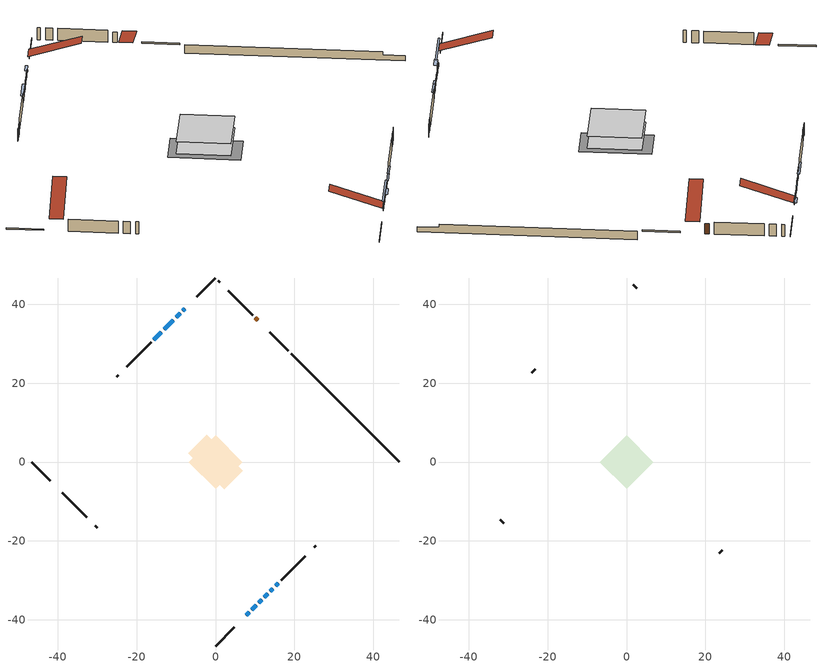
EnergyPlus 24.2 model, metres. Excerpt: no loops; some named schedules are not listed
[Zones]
conditioned space
 floor outside (Floor1 construction): -1.45,0 0,1.45 1.45,0 0,-1.45 z0.49
 floor adiabatic (AdiabaticFloorConstruction): -6.84,0 0,6.84 6.84,0 0,-6.84 z0.49
 floor foundation (Slab1 construction): -6.88,2.21 -2.21,6.88 6.88,-2.21 2.21,-6.88 z-1.23
 wall outside (RimJoist1 construction): 0,-46.68 4.75,-41.93 / -46.68,0 -41.93,-4.75 / 0,46.68 -4.75,41.93 / 18.5,28.18 13.75,32.93 z0.49:0.79
 wall outside (AdiabaticWallConstruction 1): 10.68,36 10.13,36.55 z0.49:2.52
 wall outside (AdiabaticWallConstruction): -7.81,38.86 -8.25,38.43 z0.49:0.75; -8.9,37.77 -10.01,36.66 / -10.67,36.01 -13.05,33.62 / 10.98,-35.7 11.71,-34.96 / 12.37,-34.31 13.28,-33.39 z0.49:1.71; 7.81,-38.86 8.59,-38.09 z0.49:1.08; -13.71,32.97 -15.62,31.06 z0.49:1.66; 9.24,-37.43 10.32,-36.35 z0.49:2.52; 13.94,-32.74 14.59,-32.09 z0.49:1.15; 15.24,-31.44 15.96,-30.72 z0.49:1.48
 wall outside (Wall1 construction): 16.62,-30.06 22.82,-23.85 / -38.86,-7.82 -32.65,-14.02 / -16.27,30.4 -22.48,24.2 / 9.47,37.21 3.26,43.41 z0.49:2.93
 wall outside (Wall3 construction): 25.01,-21.67 25.43,-21.25 / -30.47,-16.21 -30.05,-16.63 / -24.66,22.01 -25.09,21.59 / 1.08,45.6 0.66,46.02 z0.49:2.93
 wall foundation (FoundationWall1 construction): 19.15,27.52,-1.23 19.15,27.52,0.49 43.92,2.75,0.49 43.92,2.75,-0.17 46.68,0,-0.17 46.68,0,-1.23
 window (WindowConstruction 7): -7.82,38.86 -8.25,38.43 z0.49:0.74
 window (WindowConstruction 8): -8.9,37.77 -10.01,36.66 z0.49:1.71
 window (WindowConstruction 9): 7.82,-38.86 8.59,-38.09 z0.49:1.08
 window (WindowConstruction): -10.67,36.01 -13.05,33.62 z0.49:1.71
 window (WindowConstruction 1): -13.71,32.97 -15.62,31.06 z0.49:1.66
 window (WindowConstruction 2): 9.24,-37.43 10.32,-36.36 z0.49:2.52
 window (WindowConstruction 3): 10.98,-35.7 11.71,-34.96 z0.49:1.71
 window (WindowConstruction 4): 12.37,-34.31 13.28,-33.4 z0.49:1.71
 window (WindowConstruction 5): 13.94,-32.74 14.58,-32.09 z0.49:1.15
 window (WindowConstruction 6): 15.24,-31.44 15.96,-30.72 z0.49:1.48
 door (Door): 10.68,36 10.13,36.55 z0.49:2.52
 ceiling adiabatic (AdiabaticFloorConstruction): 0,-6.84 6.84,0 0,6.84 -6.84,0 z0.49
attic - vented
 floor to conditioned space (Floor2 construction Reversed): -6.84,0 0,6.84 6.84,0 0,-6.84 z2.93
 wall outside (Wall2 construction): 23.48,-23.2 24.35,-22.33 / -32,-14.68 -31.13,-15.55 / -23.14,23.54 -24.01,22.67 / 2.61,44.07 1.74,44.94 z0.49:2.93
 roof outside (Roof1 construction): 7.16,-39.52,2.93 0.5,-32.86,6.07 -1.25,-34.61,6.07 5.4,-41.27,2.93; -39.52,-7.16,2.93 -32.86,-0.5,6.07 -34.61,1.25,6.07 -41.27,-5.4,2.93; -7.16,39.52,2.93 -0.5,32.86,6.07 1.25,34.61,6.07 -5.4,41.27,2.93; 11.34,35.34,2.93 4.68,28.68,6.07 6.43,26.93,6.07 13.09,33.58,2.93
shading: -8.63,38.04 -7.43,39.25 -7.73,39.55 -8.94,38.35 z1.29; 10.79,-35.88 5.61,-41.07 5.82,-41.28 11.01,-36.09 z4.2; -16.1,30.57 -13.22,33.45 -13.52,33.74 -16.39,30.86 z2.35; 10.48,-36.19 9.08,-37.59 9.51,-38.03 10.91,-36.62 z2.75; 15.18,-31.5 13.34,-33.33 13.55,-33.54 15.39,-31.71 z1.99; 16.55,-30.12 14.65,-32.03 14.86,-32.24 16.77,-30.33 z2.32
[Building]
Building 1: Terrain=Suburbs
[Site:Location]
Trenton AP_ON: Latitude {deg}=44.12; Longitude {deg}=-77.53; Time Zone {hr}=-5; Elevation {m}=86; Keep Site Location Information=Yes
[Site:GroundTemperature:Shallow]
3.8015, 1.8568, 1.70106, 2.62392, 6.3287, 10.0162, 13.2131, 15.2382, 15.4103, 13.7632, 10.6478, 7.07342
[Site:WaterMainsTemperature]
Calculation Method=Schedule; Temperature Schedule=mains temperature schedule
[Material] Roughness=Rough; Thermal Absorptance=0.9
Name | Thickness {m} | Conductivity {W/m-K} | Density {kg/m3} | Specific Heat {J/kg-K} | Solar Absorptance | Visible Absorptance
asphalt or fiberglass shingles | 0.00635 | 0.162714 | 1121.4 | 1465.45 | 0.4 | 0.4
ceiling loosefill ins | 0.0846667 | 0.0480833 | 16.02 | 1046.75 | 0.7 | 0.7
ceiling stud and cavity | 0.1397 | 0.093558 | 65.682 | 1177.47 | 0.7 | 0.7
concrete 4.0 in. | 0.1016 | 1.803125 | 2242.8 | 837.4 | 0.7 | 0.7
concrete 8.0 in. | 0.2032 | 1.803125 | 2242.8 | 837.4 | 0.7 | 0.7
door material | 0.04445 | 0.188738 | 512.64 | 1214.23 | 0.7 | 0.7
exterior vertical ins | 0.00147771 | 0.029427 | 32.04 | 1214.23 | 0.7 | 0.7
floor covering | 0.0127 | 0.0433444 | 54.468 | 1339.84 | 0.6 | 0.6
floor rigid ins | 0.051816 | 0.029427 | 32.04 | 1214.23 | 0.7 | 0.7
floor rigid ins 1; wall rigid ins | 0.512978 | 0.029427 | 32.04 | 1214.23 | 0.7 | 0.7
floor stud and cavity | 0.1397 | 0.0894249 | 92.3553 | 1139.71 | 0.7 | 0.7
floor stud and cavity 1 | 0.1397 | 1.75129 | 37.0049 | 1207.88 | 0.7 | 0.7
furniture material conditioned space 1 | 0.1524 | 0.115458 | 640.8 | 1214.23 | 0.6 | 0.6
gypsum board | 0.0127 | 0.160291 | 801 | 837.4 | 0.6 | 0.6
gypsum board 1 | 0.0127 | 0.160291 | 801 | 837.4 | 0.7 | 0.7
osb sheathing 0.5 in. | 0.0127 | 0.115458 | 512.64 | 1214.23 | 0.7 | 0.7
osb sheathing 0.75 in. | 0.01905 | 0.115458 | 512.64 | 1214.23 | 0.7 | 0.7
osb sheathing 2.0 in. | 0.0508 | 0.115458 | 512.64 | 1214.23 | 0.7 | 0.7
rim joist stud and cavity | 0.0508 | 0.029095 | 125.044 | 1163.47 | 0.6 | 0.6
wall stud and cavity | 0.1397 | 0.0933394 | 139.0536 | 1170.24 | 0.7 | 0.7
wall stud and cavity 1 | 0.0889 | 6.1454 | 50.32683 | 1063.81 | 0.6 | 0.6
wall stud and cavity 2 | 0.1397 | 0.112846 | 139.0536 | 1170.24 | 0.7 | 0.7
wall stud and cavity 3 | 0.0889 | 0.380278 | 52.3479 | 1209.89 | 0.7 | 0.7
wall stud and cavity 4 | 0.0889 | 0.391764 | 83.0341 | 1211.67 | 0.7 | 0.7
wood siding | 0.0254 | 0.102417 | 544.68 | 1172.36 | 0.4 | 0.4
wood siding 1 | 0.00254 | 0.102417 | 544.68 | 1172.36 | 0.4 | 0.4
wood siding 2; wood siding 3; wood siding 4 | 0.0254 | 0.102417 | 544.68 | 1172.36 | 0.7 | 0.7
[WindowMaterial:SimpleGlazingSystem]
Name | U-Factor {W/m2-K} | Solar Heat Gain Coefficient
WindowMaterial | 3.29438 | 0.7
WindowMaterial 1 | 2.85206 | 0.66
WindowMaterial 2 | 3.10416 | 0.58
WindowMaterial 3 | 2.850356 | 0.65
WindowMaterial 4 | 2.85206 | 0.6
WindowMaterial 5 | 2.85831 | 0.63
WindowMaterial 6 | 3.16662 | 0.46
WindowMaterial 7 | 2.84808 | 0.63
WindowMaterial 8 | 2.847517 | 0.6
[Construction]
AdiabaticFloorConstruction: floor stud and cavity 1, floor rigid ins 1, osb sheathing 0.75 in., floor covering
AdiabaticWallConstruction: wood siding 3, wall rigid ins, wall stud and cavity 3, gypsum board
AdiabaticWallConstruction 1: wood siding 4, wall rigid ins, wall stud and cavity 3, gypsum board
Door: door material
Floor1 construction: floor stud and cavity, floor rigid ins, osb sheathing 0.75 in., floor covering
Floor2 construction Reversed: gypsum board, ceiling stud and cavity, ceiling loosefill ins
FoundationWall1 construction: concrete 8.0 in., gypsum board 1
furniture construction conditioned space 1: furniture material conditioned space 1
PartitionWallConstruction: gypsum board, wall stud and cavity 4, gypsum board
RimJoist1 construction: wood siding 2, osb sheathing 2.0 in., rim joist stud and cavity
Roof1 construction: asphalt or fiberglass shingles
Slab1 construction: concrete 4.0 in.
Wall1 construction: wood siding, osb sheathing 0.5 in., wall stud and cavity, gypsum board
Wall2 construction: wood siding 1, wall stud and cavity 1
Wall3 construction: wood siding, osb sheathing 0.5 in., wall stud and cavity 2, gypsum board
WindowConstruction: WindowMaterial
WindowConstruction 1; WindowConstruction 4: WindowMaterial 1
WindowConstruction 2: WindowMaterial 2
WindowConstruction 3: WindowMaterial 3
WindowConstruction 5: WindowMaterial 4
WindowConstruction 6: WindowMaterial 5
WindowConstruction 7: WindowMaterial 6
WindowConstruction 8: WindowMaterial 7
WindowConstruction 9: WindowMaterial 8
[Zone] Multiplier=1; Part of Total Floor Area=Yes
Name | Volume {m3}
attic - vented | 47.6198
conditioned space | 377.6
[Space]
Name | Zone | Volume {m3}
attic - vented 1 | attic - vented | 47.6198
conditioned space 1 | conditioned space | 377.6
[ZoneInfiltration:EffectiveLeakageArea]
infil attic - vented 1: Zone or Space=attic - vented 1; Schedule=Always On Discrete; Effective Air Leakage Area {cm2}=4078.25; Stack Coefficient=0.000387823; Wind Coefficient=1.33057e-05
[ZoneMixing]
whole house fan mix: Zone or Space=attic - vented; Schedule=Always On Continuous; Design Flow Rate Calculation Method=Flow/Zone; Design Flow Rate {m3/s}=0; Source Zone or Space=conditioned space
[SurfaceProperty:ExposedFoundationPerimeter]
Slab1: Exposed Perimeter Calculation Method=TotalExposedPerimeter; Total Exposed Perimeter {m}=38.924
[InternalMass] Zone or ZoneList=conditioned space; Space or SpaceList=conditioned space 1
Name | Construction | Surface Area {m2}
furniture mass conditioned space 1 | furniture construction conditioned space 1 | 73.052
partition wall mass | PartitionWallConstruction | 182.63
[Lights]
interior lighting: Zone or ZoneList or Space or SpaceList=conditioned space 1; Schedule=interior lighting schedule; Design Level Calculation Method=LightingLevel; Lighting Level {W}=343.2; Return Air Fraction=0; Fraction Radiant=0.6; Fraction Visible=0.2; Fraction Replaceable=1
[People]
occupants: Zone or ZoneList or Space or SpaceList=conditioned space 1; Number of People Schedule=occupants schedule; Number of People Calculation Method=People; Number of People=3; Fraction Radiant=0.314171; Sensible Heat Fraction=0.56303; Activity Level Schedule=occupants activity schedule; Carbon Dioxide Generation Rate {m3/s-W}=0; Enable ASHRAE 55 Comfort Warnings=No; Mean Radiant Temperature Calculation Type=EnclosureAveraged
[ElectricEquipment] Zone or ZoneList or Space or SpaceList=conditioned space 1; Design Level Calculation Method=EquipmentLevel
Name | Schedule | Design Level {W} | Fraction Latent | Fraction Radiant | Fraction Lost
clothes dryer | clothes dryer schedule | 140.772 | 0.015 | 0.081 | 0.85
clothes washer | clothes washer schedule | 32.1985 | 0.03 | 0.162 | 0.7
cooking range | cooking range schedule | 215.147 | 0.08 | 0.432 | 0.2
dishwasher | dishwasher schedule | 66.8632 | 0.3 | 0.18 | 0.4
fridge | fridge schedule | 72.9452 | 0 | 0.6 | 0
mech vent house fan | mech vent house fan schedule | 0.95 | 0 | 0 | 1
mech vent house fan cfis | mech vent house fan cfis schedule | 0 | 0 | 0 | 0
misc plug loads | misc plug loads schedule | 494.7 | 0.045 | 0.513 | 0.1
whole house fan | Always On Discrete | 0 | 0 | 0 | 1
[OtherEquipment] Zone or ZoneList or Space or SpaceList=conditioned space 1; Design Level Calculation Method=EquipmentLevel
Name | Fuel Type | Schedule | Design Level {W} | Fraction Latent | Fraction Radiant | Fraction Lost
clothes dryer 1 | Electricity | clothes dryer schedule | 0 | 0.015 | 0.081 | 0.85
cooking range 1 | Electricity | cooking range schedule | 0 | 0.08 | 0.432 | 0.2
general water use latent | None | general water use schedule | 62.594 | 1 | 0 | 0
general water use sensible | None | general water use schedule | -61.6891 | 0 | 0.6 | 0
mech vent house fan latent load | None | Always On Discrete | 0 | 1 | 0 | 0
mech vent house fan sensible load | None | Always On Discrete | 0 | 0 | 0 | 0
water heater energy adjustment1 | NaturalGas | Always On Discrete | 0.01 | 0 | 0 | 1
[ZoneInfiltration:DesignFlowRate] Zone or ZoneList or Space or SpaceList=conditioned space 1; Schedule=Always On Discrete; Design Flow Rate Calculation Method=Flow/Zone; Design Flow Rate {m3/s}=0
infil flow; natural vent flow; whole house fan flow
[Foundation:Kiva]
Foundation Kiva 1: Initial Indoor Air Temperature {C}=18; Wall Height Above Grade {m}=0.489996; Wall Depth Below Slab {m}=0.2032; Custom Block Material Name 1=exterior vertical ins; Custom Block Depth 1 {m}=1.71999; Custom Block X Position 1 {m}=0.2159; Custom Block Z Position 1 {m}=0
[Foundation:Kiva:Settings]
Soil Conductivity {W/m-K}=0.849921; Soil Density {kg/m3}=1842.3; Soil Specific Heat {J/kg-K}=418.7; Ground Solar Absorptivity=0.9; Ground Thermal Absorptivity=0.9; Ground Surface Roughness {m}=0.03; Far-Field Width {m}=40; Deep-Ground Boundary Condition=ZeroFlux; Deep-Ground Depth {m}=40; Minimum Cell Dimension {m}=0.2; Maximum Cell Growth Coefficient=3; Simulation Timestep=Timestep
[Exterior:Lights]
exterior lighting: Schedule=exterior lighting schedule; Design Level {W}=75.6
[Schedule:Constant]
Name | Hourly Value
Always On Continuous; mech vent house fan schedule; mech vent house fan cfis schedule; Always On Discrete | 1
occupants activity schedule | 117.228
fridge schedule | 0
[Schedule:Day:Interval]
interior lighting schedule day: No, 01:00, 0.108182, 04:00, 0.0901515, 05:00, 0.0991667, 06:00, 0.162273, 07:00, 0.270455, 08:00, 0.342576, 10:00, 0.369621, 11:00, 0.351591, 12:00, 0.333561, 13:00, 0.324545, 14:00, 0.31553, 15:00, 0.333561, 16:00, 0.369621, 17:00, 0.450758, 18:00, 0.585985, 19:00, 0.775303, 20:00, 0.955606, 21:00, 0.991667, 22:00, 0.712197, 23:00, 0.360606, 24:00, 0.162273
interior lighting schedule default day: No, 24:00, 0
[Schedule:Week:Daily]
interior lighting schedule Week Rule - Jan1-Jan27: interior lighting schedule day, interior lighting schedule day, interior lighting schedule day, interior lighting schedule day, interior lighting schedule day, interior lighting schedule day, interior lighting schedule day, interior lighting schedule default day, interior lighting schedule default day, interior lighting schedule default day, interior lighting schedule default day, interior lighting schedule default day
interior lighting schedule Week Rule - Jan28-Feb3: interior lighting schedule day, interior lighting schedule day, interior lighting schedule day, interior lighting schedule day, interior lighting schedule day 1, interior lighting schedule day 1, interior lighting schedule day 1, interior lighting schedule default day, interior lighting schedule default day, interior lighting schedule default day, interior lighting schedule default day, interior lighting schedule default day
interior lighting schedule Week Rule - Feb4-Feb24: interior lighting schedule day 1, interior lighting schedule day 1, interior lighting schedule day 1, interior lighting schedule day 1, interior lighting schedule day 1, interior lighting schedule day 1, interior lighting schedule day 1, interior lighting schedule default day, interior lighting schedule default day, interior lighting schedule default day, interior lighting schedule default day, interior lighting schedule default day
interior lighting schedule Week Rule - Feb25-Mar3: interior lighting schedule day 1, interior lighting schedule day 1, interior lighting schedule day 1, interior lighting schedule day 1, interior lighting schedule day 2, interior lighting schedule day 2, interior lighting schedule day 2, interior lighting schedule default day, interior lighting schedule default day, interior lighting schedule default day, interior lighting schedule default day, interior lighting schedule default day
interior lighting schedule Week Rule - Mar4-Mar31: interior lighting schedule day 2, interior lighting schedule day 2, interior lighting schedule day 2, interior lighting schedule day 2, interior lighting schedule day 2, interior lighting schedule day 2, interior lighting schedule day 2, interior lighting schedule default day, interior lighting schedule default day, interior lighting schedule default day, interior lighting schedule default day, interior lighting schedule default day
interior lighting schedule Week Rule - Apr1-Apr28: interior lighting schedule day 3, interior lighting schedule day 3, interior lighting schedule day 3, interior lighting schedule day 3, interior lighting schedule day 3, interior lighting schedule day 3, interior lighting schedule day 3, interior lighting schedule default day, interior lighting schedule default day, interior lighting schedule default day, interior lighting schedule default day, interior lighting schedule default day
interior lighting schedule Week Rule - Apr29-May5: interior lighting schedule day 3, interior lighting schedule day 3, interior lighting schedule day 4, interior lighting schedule day 4, interior lighting schedule day 4, interior lighting schedule day 4, interior lighting schedule day 4, interior lighting schedule default day, interior lighting schedule default day, interior lighting schedule default day, interior lighting schedule default day, interior lighting schedule default day
interior lighting schedule Week Rule - May6-May26: interior lighting schedule day 4, interior lighting schedule day 4, interior lighting schedule day 4, interior lighting schedule day 4, interior lighting schedule day 4, interior lighting schedule day 4, interior lighting schedule day 4, interior lighting schedule default day, interior lighting schedule default day, interior lighting schedule default day, interior lighting schedule default day, interior lighting schedule default day
interior lighting schedule Week Rule - May27-Jun2: interior lighting schedule day 4, interior lighting schedule day 4, interior lighting schedule day 4, interior lighting schedule day 4, interior lighting schedule day 4, interior lighting schedule day 5, interior lighting schedule day 5, interior lighting schedule default day, interior lighting schedule default day, interior lighting schedule default day, interior lighting schedule default day, interior lighting schedule default day
interior lighting schedule Week Rule - Jun3-Jun30: interior lighting schedule day 5, interior lighting schedule day 5, interior lighting schedule day 5, interior lighting schedule day 5, interior lighting schedule day 5, interior lighting schedule day 5, interior lighting schedule day 5, interior lighting schedule default day, interior lighting schedule default day, interior lighting schedule default day, interior lighting schedule default day, interior lighting schedule default day
interior lighting schedule Week Rule - Jul1-Jul28: interior lighting schedule day 6, interior lighting schedule day 6, interior lighting schedule day 6, interior lighting schedule day 6, interior lighting schedule day 6, interior lighting schedule day 6, interior lighting schedule day 6, interior lighting schedule default day, interior lighting schedule default day, interior lighting schedule default day, interior lighting schedule default day, interior lighting schedule default day
interior lighting schedule Week Rule - Jul29-Aug4: interior lighting schedule day 6, interior lighting schedule day 6, interior lighting schedule day 6, interior lighting schedule day 7, interior lighting schedule day 7, interior lighting schedule day 7, interior lighting schedule day 7, interior lighting schedule default day, interior lighting schedule default day, interior lighting schedule default day, interior lighting schedule default day, interior lighting schedule default day
interior lighting schedule Week Rule - Aug5-Aug25: interior lighting schedule day 7, interior lighting schedule day 7, interior lighting schedule day 7, interior lighting schedule day 7, interior lighting schedule day 7, interior lighting schedule day 7, interior lighting schedule day 7, interior lighting schedule default day, interior lighting schedule default day, interior lighting schedule default day, interior lighting schedule default day, interior lighting schedule default day
interior lighting schedule Week Rule - Aug26-Sep1: interior lighting schedule day 7, interior lighting schedule day 7, interior lighting schedule day 7, interior lighting schedule day 7, interior lighting schedule day 7, interior lighting schedule day 7, interior lighting schedule day 8, interior lighting schedule default day, interior lighting schedule default day, interior lighting schedule default day, interior lighting schedule default day, interior lighting schedule default day
interior lighting schedule Week Rule - Sep2-Sep29: interior lighting schedule day 8, interior lighting schedule day 8, interior lighting schedule day 8, interior lighting schedule day 8, interior lighting schedule day 8, interior lighting schedule day 8, interior lighting schedule day 8, interior lighting schedule default day, interior lighting schedule default day, interior lighting schedule default day, interior lighting schedule default day, interior lighting schedule default day
interior lighting schedule Week Rule - Sep30-Oct6: interior lighting schedule day 8, interior lighting schedule day 9, interior lighting schedule day 9, interior lighting schedule day 9, interior lighting schedule day 9, interior lighting schedule day 9, interior lighting schedule day 9, interior lighting schedule default day, interior lighting schedule default day, interior lighting schedule default day, interior lighting schedule default day, interior lighting schedule default day
interior lighting schedule Week Rule - Oct7-Oct27: interior lighting schedule day 9, interior lighting schedule day 9, interior lighting schedule day 9, interior lighting schedule day 9, interior lighting schedule day 9, interior lighting schedule day 9, interior lighting schedule day 9, interior lighting schedule default day, interior lighting schedule default day, interior lighting schedule default day, interior lighting schedule default day, interior lighting schedule default day
interior lighting schedule Week Rule - Oct28-Nov3: interior lighting schedule day 9, interior lighting schedule day 9, interior lighting schedule day 9, interior lighting schedule day 9, interior lighting schedule day 10, interior lighting schedule day 10, interior lighting schedule day 10, interior lighting schedule default day, interior lighting schedule default day, interior lighting schedule default day, interior lighting schedule default day, interior lighting schedule default day
interior lighting schedule Week Rule - Nov4-Nov24: interior lighting schedule day 10, interior lighting schedule day 10, interior lighting schedule day 10, interior lighting schedule day 10, interior lighting schedule day 10, interior lighting schedule day 10, interior lighting schedule day 10, interior lighting schedule default day, interior lighting schedule default day, interior lighting schedule default day, interior lighting schedule default day, interior lighting schedule default day
interior lighting schedule Week Rule - Nov25-Dec1: interior lighting schedule day 10, interior lighting schedule day 10, interior lighting schedule day 10, interior lighting schedule day 10, interior lighting schedule day 10, interior lighting schedule day 10, interior lighting schedule day 11, interior lighting schedule default day, interior lighting schedule default day, interior lighting schedule default day, interior lighting schedule default day, interior lighting schedule default day
interior lighting schedule Week Rule - Dec2-Dec31: interior lighting schedule day 11, interior lighting schedule day 11, interior lighting schedule day 11, interior lighting schedule day 11, interior lighting schedule day 11, interior lighting schedule day 11, interior lighting schedule day 11, interior lighting schedule default day, interior lighting schedule default day, interior lighting schedule default day, interior lighting schedule default day, interior lighting schedule default day
occupants schedule Week Rule - Jan1-Dec31: occupants schedule day, occupants schedule day, occupants schedule day, occupants schedule day, occupants schedule day, occupants schedule day, occupants schedule day, occupants schedule default day, occupants schedule default day, occupants schedule default day, occupants schedule default day, occupants schedule default day
clothes dryer schedule Week Rule - Jan1-Dec31: clothes dryer schedule day, clothes dryer schedule day, clothes dryer schedule day, clothes dryer schedule day, clothes dryer schedule day, clothes dryer schedule day, clothes dryer schedule day, clothes dryer schedule default day, clothes dryer schedule default day, clothes dryer schedule default day, clothes dryer schedule default day, clothes dryer schedule default day
clothes washer schedule Week Rule - Jan1-Dec31: clothes washer schedule day, clothes washer schedule day, clothes washer schedule day, clothes washer schedule day, clothes washer schedule day, clothes washer schedule day, clothes washer schedule day, clothes washer schedule default day, clothes washer schedule default day, clothes washer schedule default day, clothes washer schedule default day, clothes washer schedule default day
cooking range schedule Week Rule - Jan1-Dec31: cooking range schedule day, cooking range schedule day, cooking range schedule day, cooking range schedule day, cooking range schedule day, cooking range schedule day, cooking range schedule day, cooking range schedule default day, cooking range schedule default day, cooking range schedule default day, cooking range schedule default day, cooking range schedule default day
dishwasher schedule Week Rule - Jan1-Dec31: dishwasher schedule day, dishwasher schedule day, dishwasher schedule day, dishwasher schedule day, dishwasher schedule day, dishwasher schedule day, dishwasher schedule day, dishwasher schedule default day, dishwasher schedule default day, dishwasher schedule default day, dishwasher schedule default day, dishwasher schedule default day
misc plug loads schedule Week Rule - Jan1-Dec31: misc plug loads schedule day, misc plug loads schedule day, misc plug loads schedule day, misc plug loads schedule day, misc plug loads schedule day, misc plug loads schedule day, misc plug loads schedule day, misc plug loads schedule default day, misc plug loads schedule default day, misc plug loads schedule default day, misc plug loads schedule default day, misc plug loads schedule default day
general water use schedule Week Rule - Jan1-Dec31: general water use schedule day, general water use schedule day, general water use schedule day, general water use schedule day, general water use schedule day, general water use schedule day, general water use schedule day, general water use schedule default day, general water use schedule default day, general water use schedule default day, general water use schedule default day, general water use schedule default day
exterior lighting schedule Week Rule - Jan1-Jan27: exterior lighting schedule day, exterior lighting schedule day, exterior lighting schedule day, exterior lighting schedule day, exterior lighting schedule day, exterior lighting schedule day, exterior lighting schedule day, exterior lighting schedule default day, exterior lighting schedule default day, exterior lighting schedule default day, exterior lighting schedule default day, exterior lighting schedule default day
exterior lighting schedule Week Rule - Jan28-Feb3: exterior lighting schedule day, exterior lighting schedule day, exterior lighting schedule day, exterior lighting schedule day, exterior lighting schedule day 1, exterior lighting schedule day 1, exterior lighting schedule day 1, exterior lighting schedule default day, exterior lighting schedule default day, exterior lighting schedule default day, exterior lighting schedule default day, exterior lighting schedule default day
exterior lighting schedule Week Rule - Feb4-Feb24: exterior lighting schedule day 1, exterior lighting schedule day 1, exterior lighting schedule day 1, exterior lighting schedule day 1, exterior lighting schedule day 1, exterior lighting schedule day 1, exterior lighting schedule day 1, exterior lighting schedule default day, exterior lighting schedule default day, exterior lighting schedule default day, exterior lighting schedule default day, exterior lighting schedule default day
exterior lighting schedule Week Rule - Feb25-Mar3: exterior lighting schedule day 1, exterior lighting schedule day 1, exterior lighting schedule day 1, exterior lighting schedule day 1, exterior lighting schedule day 2, exterior lighting schedule day 2, exterior lighting schedule day 2, exterior lighting schedule default day, exterior lighting schedule default day, exterior lighting schedule default day, exterior lighting schedule default day, exterior lighting schedule default day
exterior lighting schedule Week Rule - Mar4-Mar31: exterior lighting schedule day 2, exterior lighting schedule day 2, exterior lighting schedule day 2, exterior lighting schedule day 2, exterior lighting schedule day 2, exterior lighting schedule day 2, exterior lighting schedule day 2, exterior lighting schedule default day, exterior lighting schedule default day, exterior lighting schedule default day, exterior lighting schedule default day, exterior lighting schedule default day
exterior lighting schedule Week Rule - Apr1-Apr28: exterior lighting schedule day 3, exterior lighting schedule day 3, exterior lighting schedule day 3, exterior lighting schedule day 3, exterior lighting schedule day 3, exterior lighting schedule day 3, exterior lighting schedule day 3, exterior lighting schedule default day, exterior lighting schedule default day, exterior lighting schedule default day, exterior lighting schedule default day, exterior lighting schedule default day
exterior lighting schedule Week Rule - Apr29-May5: exterior lighting schedule day 3, exterior lighting schedule day 3, exterior lighting schedule day 4, exterior lighting schedule day 4, exterior lighting schedule day 4, exterior lighting schedule day 4, exterior lighting schedule day 4, exterior lighting schedule default day, exterior lighting schedule default day, exterior lighting schedule default day, exterior lighting schedule default day, exterior lighting schedule default day
exterior lighting schedule Week Rule - May6-May26: exterior lighting schedule day 4, exterior lighting schedule day 4, exterior lighting schedule day 4, exterior lighting schedule day 4, exterior lighting schedule day 4, exterior lighting schedule day 4, exterior lighting schedule day 4, exterior lighting schedule default day, exterior lighting schedule default day, exterior lighting schedule default day, exterior lighting schedule default day, exterior lighting schedule default day
exterior lighting schedule Week Rule - May27-Jun2: exterior lighting schedule day 4, exterior lighting schedule day 4, exterior lighting schedule day 4, exterior lighting schedule day 4, exterior lighting schedule day 4, exterior lighting schedule day 5, exterior lighting schedule day 5, exterior lighting schedule default day, exterior lighting schedule default day, exterior lighting schedule default day, exterior lighting schedule default day, exterior lighting schedule default day
exterior lighting schedule Week Rule - Jun3-Jun30: exterior lighting schedule day 5, exterior lighting schedule day 5, exterior lighting schedule day 5, exterior lighting schedule day 5, exterior lighting schedule day 5, exterior lighting schedule day 5, exterior lighting schedule day 5, exterior lighting schedule default day, exterior lighting schedule default day, exterior lighting schedule default day, exterior lighting schedule default day, exterior lighting schedule default day
exterior lighting schedule Week Rule - Jul1-Jul28: exterior lighting schedule day 6, exterior lighting schedule day 6, exterior lighting schedule day 6, exterior lighting schedule day 6, exterior lighting schedule day 6, exterior lighting schedule day 6, exterior lighting schedule day 6, exterior lighting schedule default day, exterior lighting schedule default day, exterior lighting schedule default day, exterior lighting schedule default day, exterior lighting schedule default day
exterior lighting schedule Week Rule - Jul29-Aug4: exterior lighting schedule day 6, exterior lighting schedule day 6, exterior lighting schedule day 6, exterior lighting schedule day 7, exterior lighting schedule day 7, exterior lighting schedule day 7, exterior lighting schedule day 7, exterior lighting schedule default day, exterior lighting schedule default day, exterior lighting schedule default day, exterior lighting schedule default day, exterior lighting schedule default day
exterior lighting schedule Week Rule - Aug5-Aug25: exterior lighting schedule day 7, exterior lighting schedule day 7, exterior lighting schedule day 7, exterior lighting schedule day 7, exterior lighting schedule day 7, exterior lighting schedule day 7, exterior lighting schedule day 7, exterior lighting schedule default day, exterior lighting schedule default day, exterior lighting schedule default day, exterior lighting schedule default day, exterior lighting schedule default day
exterior lighting schedule Week Rule - Aug26-Sep1: exterior lighting schedule day 7, exterior lighting schedule day 7, exterior lighting schedule day 7, exterior lighting schedule day 7, exterior lighting schedule day 7, exterior lighting schedule day 7, exterior lighting schedule day 8, exterior lighting schedule default day, exterior lighting schedule default day, exterior lighting schedule default day, exterior lighting schedule default day, exterior lighting schedule default day
exterior lighting schedule Week Rule - Sep2-Sep29: exterior lighting schedule day 8, exterior lighting schedule day 8, exterior lighting schedule day 8, exterior lighting schedule day 8, exterior lighting schedule day 8, exterior lighting schedule day 8, exterior lighting schedule day 8, exterior lighting schedule default day, exterior lighting schedule default day, exterior lighting schedule default day, exterior lighting schedule default day, exterior lighting schedule default day
exterior lighting schedule Week Rule - Sep30-Oct6: exterior lighting schedule day 8, exterior lighting schedule day 9, exterior lighting schedule day 9, exterior lighting schedule day 9, exterior lighting schedule day 9, exterior lighting schedule day 9, exterior lighting schedule day 9, exterior lighting schedule default day, exterior lighting schedule default day, exterior lighting schedule default day, exterior lighting schedule default day, exterior lighting schedule default day
exterior lighting schedule Week Rule - Oct7-Oct27: exterior lighting schedule day 9, exterior lighting schedule day 9, exterior lighting schedule day 9, exterior lighting schedule day 9, exterior lighting schedule day 9, exterior lighting schedule day 9, exterior lighting schedule day 9, exterior lighting schedule default day, exterior lighting schedule default day, exterior lighting schedule default day, exterior lighting schedule default day, exterior lighting schedule default day
exterior lighting schedule Week Rule - Oct28-Nov3: exterior lighting schedule day 9, exterior lighting schedule day 9, exterior lighting schedule day 9, exterior lighting schedule day 9, exterior lighting schedule day 10, exterior lighting schedule day 10, exterior lighting schedule day 10, exterior lighting schedule default day, exterior lighting schedule default day, exterior lighting schedule default day, exterior lighting schedule default day, exterior lighting schedule default day
exterior lighting schedule Week Rule - Nov4-Nov24: exterior lighting schedule day 10, exterior lighting schedule day 10, exterior lighting schedule day 10, exterior lighting schedule day 10, exterior lighting schedule day 10, exterior lighting schedule day 10, exterior lighting schedule day 10, exterior lighting schedule default day, exterior lighting schedule default day, exterior lighting schedule default day, exterior lighting schedule default day, exterior lighting schedule default day
exterior lighting schedule Week Rule - Nov25-Dec1: exterior lighting schedule day 10, exterior lighting schedule day 10, exterior lighting schedule day 10, exterior lighting schedule day 10, exterior lighting schedule day 10, exterior lighting schedule day 10, exterior lighting schedule day 11, exterior lighting schedule default day, exterior lighting schedule default day, exterior lighting schedule default day, exterior lighting schedule default day, exterior lighting schedule default day
exterior lighting schedule Week Rule - Dec2-Dec31: exterior lighting schedule day 11, exterior lighting schedule day 11, exterior lighting schedule day 11, exterior lighting schedule day 11, exterior lighting schedule day 11, exterior lighting schedule day 11, exterior lighting schedule day 11, exterior lighting schedule default day, exterior lighting schedule default day, exterior lighting schedule default day, exterior lighting schedule default day, exterior lighting schedule default day
[Schedule:Year]
interior lighting schedule: interior lighting schedule Week Rule - Jan1-Jan27, 1, 1, 1, 27, interior lighting schedule Week Rule - Jan28-Feb3, 1, 28, 2, 3, interior lighting schedule Week Rule - Feb4-Feb24, 2, 4, 2, 24, interior lighting schedule Week Rule - Feb25-Mar3, 2, 25, 3, 3, interior lighting schedule Week Rule - Mar4-Mar31, 3, 4, 3, 31, interior lighting schedule Week Rule - Apr1-Apr28, 4, 1, 4, 28, interior lighting schedule Week Rule - Apr29-May5, 4, 29, 5, 5, interior lighting schedule Week Rule - May6-May26, 5, 6, 5, 26, interior lighting schedule Week Rule - May27-Jun2, 5, 27, 6, 2, interior lighting schedule Week Rule - Jun3-Jun30, 6, 3, 6, 30, interior lighting schedule Week Rule - Jul1-Jul28, 7, 1, 7, 28, interior lighting schedule Week Rule - Jul29-Aug4, 7, 29, 8, 4, interior lighting schedule Week Rule - Aug5-Aug25, 8, 5, 8, 25, interior lighting schedule Week Rule - Aug26-Sep1, 8, 26, 9, 1, interior lighting schedule Week Rule - Sep2-Sep29, 9, 2, 9, 29, interior lighting schedule Week Rule - Sep30-Oct6, 9, 30, 10, 6, interior lighting schedule Week Rule - Oct7-Oct27, 10, 7, 10, 27, interior lighting schedule Week Rule - Oct28-Nov3, 10, 28, 11, 3, interior lighting schedule Week Rule - Nov4-Nov24, 11, 4, 11, 24, interior lighting schedule Week Rule - Nov25-Dec1, 11, 25, 12, 1, interior lighting schedule Week Rule - Dec2-Dec31, 12, 2, 12, 31
occupants schedule: occupants schedule Week Rule - Jan1-Dec31, 1, 1, 12, 31
clothes dryer schedule: clothes dryer schedule Week Rule - Jan1-Dec31, 1, 1, 12, 31
clothes washer schedule: clothes washer schedule Week Rule - Jan1-Dec31, 1, 1, 12, 31
cooking range schedule: cooking range schedule Week Rule - Jan1-Dec31, 1, 1, 12, 31
dishwasher schedule: dishwasher schedule Week Rule - Jan1-Dec31, 1, 1, 12, 31
misc plug loads schedule: misc plug loads schedule Week Rule - Jan1-Dec31, 1, 1, 12, 31
general water use schedule: general water use schedule Week Rule - Jan1-Dec31, 1, 1, 12, 31
exterior lighting schedule: exterior lighting schedule Week Rule - Jan1-Jan27, 1, 1, 1, 27, exterior lighting schedule Week Rule - Jan28-Feb3, 1, 28, 2, 3, exterior lighting schedule Week Rule - Feb4-Feb24, 2, 4, 2, 24, exterior lighting schedule Week Rule - Feb25-Mar3, 2, 25, 3, 3, exterior lighting schedule Week Rule - Mar4-Mar31, 3, 4, 3, 31, exterior lighting schedule Week Rule - Apr1-Apr28, 4, 1, 4, 28, exterior lighting schedule Week Rule - Apr29-May5, 4, 29, 5, 5, exterior lighting schedule Week Rule - May6-May26, 5, 6, 5, 26, exterior lighting schedule Week Rule - May27-Jun2, 5, 27, 6, 2, exterior lighting schedule Week Rule - Jun3-Jun30, 6, 3, 6, 30, exterior lighting schedule Week Rule - Jul1-Jul28, 7, 1, 7, 28, exterior lighting schedule Week Rule - Jul29-Aug4, 7, 29, 8, 4, exterior lighting schedule Week Rule - Aug5-Aug25, 8, 5, 8, 25, exterior lighting schedule Week Rule - Aug26-Sep1, 8, 26, 9, 1, exterior lighting schedule Week Rule - Sep2-Sep29, 9, 2, 9, 29, exterior lighting schedule Week Rule - Sep30-Oct6, 9, 30, 10, 6, exterior lighting schedule Week Rule - Oct7-Oct27, 10, 7, 10, 27, exterior lighting schedule Week Rule - Oct28-Nov3, 10, 28, 11, 3, exterior lighting schedule Week Rule - Nov4-Nov24, 11, 4, 11, 24, exterior lighting schedule Week Rule - Nov25-Dec1, 11, 25, 12, 1, exterior lighting schedule Week Rule - Dec2-Dec31, 12, 2, 12, 31
[Schedule:Compact]
mains temperature schedule: Through: 01/01, For: AllDays, Until: 24:00, 7.86667, Through: 01/02, For: AllDays, Until: 24:00, 7.8, Through: 01/03, For: AllDays, Until: 24:00, 7.735, Through: 01/04, For: AllDays, Until: 24:00, 7.67111, Through: 01/05, For: AllDays, Until: 24:00, 7.60778, Through: 01/06, For: AllDays, Until: 24:00, 7.54611, Through: 01/07, For: AllDays, Until: 24:00, 7.48611, Through: 01/08, For: AllDays, Until: 24:00, 7.42667, Through: 01/09, For: AllDays, Until: 24:00, 7.36889, Through: 01/10, For: AllDays, Until: 24:00, 7.31222, Through: 01/11, For: AllDays, Until: 24:00, 7.25722, Through: 01/12, For: AllDays, Until: 24:00, 7.20333, Through: 01/13, For: AllDays, Until: 24:00, 7.15056, Through: 01/14, For: AllDays, Until: 24:00, 7.09944, Through: 01/15, For: AllDays, Until: 24:00, 7.04944, Through: 01/16, For: AllDays, Until: 24:00, 7.00111, Through: 01/17, For: AllDays, Until: 24:00, 6.95389, Through: 01/18, For: AllDays, Until: 24:00, 6.90778, Through: 01/19, For: AllDays, Until: 24:00, 6.86389, Through: 01/20, For: AllDays, Until: 24:00, 6.82111, Through: 01/21, For: AllDays, Until: 24:00, 6.77944, Through: 01/22, For: AllDays, Until: 24:00, 6.73944, Through: 01/23, For: AllDays, Until: 24:00, 6.70111, Through: 01/24, For: AllDays, Until: 24:00, 6.66444, Through: 01/25, For: AllDays, Until: 24:00, 6.62889, Through: 01/26, For: AllDays, Until: 24:00, 6.595, Through: 01/27, For: AllDays, Until: 24:00, 6.56222, Through: 01/28, For: AllDays, Until: 24:00, 6.53167, Through: 01/29, For: AllDays, Until: 24:00, 6.50222, Through: 01/30, For: AllDays, Until: 24:00, 6.47444, Through: 01/31, For: AllDays, Until: 24:00, 6.44833, Through: 02/01, For: AllDays, Until: 24:00, 6.42333, Through: 02/02, For: AllDays, Until: 24:00, 6.40056, Through: 02/03, For: AllDays, Until: 24:00, 6.37889, Through: 02/04, For: AllDays, Until: 24:00, 6.35889, Through: 02/05, For: AllDays, Until: 24:00, 6.34056, Through: 02/06, For: AllDays, Until: 24:00, 6.32389, Through: 02/07, For: AllDays, Until: 24:00, 6.30833, Through: 02/08, For: AllDays, Until: 24:00, 6.295, Through: 02/09, For: AllDays, Until: 24:00, 6.28278, Through: 02/10, For: AllDays, Until: 24:00, 6.27278, Through: 02/11, For: AllDays, Until: 24:00, 6.26389, Through: 02/12, For: AllDays, Until: 24:00, 6.25667, Through: 02/13, For: AllDays, Until: 24:00, 6.25111, Through: 02/14, For: AllDays, Until: 24:00, 6.24722, Through: 02/15, For: AllDays, Until: 24:00, 6.245, Through: 02/16, For: AllDays, Until: 24:00, 6.24444, Through: 02/17, For: AllDays, Until: 24:00, 6.24556, Through: 02/18, For: AllDays, Until: 24:00, 6.24778, Through: 02/19, For: AllDays, Until: 24:00, 6.25222, Through: 02/20, For: AllDays, Until: 24:00, 6.25778, Through: 02/21, For: AllDays, Until: 24:00, 6.26556, Through: 02/22, For: AllDays, Until: 24:00, 6.27444, Through: 02/23, For: AllDays, Until: 24:00, 6.285, Through: 02/24, For: AllDays, Until: 24:00, 6.29778, Through: 02/25, For: AllDays, Until: 24:00, 6.31167, Through: 02/26, For: AllDays, Until: 24:00, 6.32722, Through: 02/27, For: AllDays, Until: 24:00, 6.34389, Through: 02/28, For: AllDays, Until: 24:00, 6.36278, Through: 03/01, For: AllDays, Until: 24:00, 6.38333, Through: 03/02, For: AllDays, Until: 24:00, 6.405, Through: 03/03, For: AllDays, Until: 24:00, 6.42833, Through: 03/04, For: AllDays, Until: 24:00, 6.45333, Through: 03/05, For: AllDays, Until: 24:00, 6.48, Through: 03/06, For: AllDays, Until: 24:00, 6.50833, Through: 03/07, For: AllDays, Until: 24:00, 6.53778, Through: 03/08, For: AllDays, Until: 24:00, 6.56889, Through: 03/09, For: AllDays, Until: 24:00, 6.60167, Through: 03/10, For: AllDays, Until: 24:00, 6.63611, Through: 03/11, For: AllDays, Until: 24:00, 6.67167, Through: 03/12, For: AllDays, Until: 24:00, 6.70889, Through: 03/13, For: AllDays, Until: 24:00, 6.74778, Through: 03/14, For: AllDays, Until: 24:00, 6.78778, Through: 03/15, For: AllDays, Until: 24:00, 6.82944, Through: 03/16, For: AllDays, Until: 24:00, 6.87278, Through: 03/17, For: AllDays, Until: 24:00, 6.91722, Through: 03/18, For: AllDays, Until: 24:00, 6.96333, Through: 03/19, For: AllDays, Until: 24:00, 7.01056, Through: 03/20, For: AllDays, Until: 24:00, 7.05944, Through: 03/21, For: AllDays, Until: 24:00, 7.11, Through: 03/22, For: AllDays, Until: 24:00, 7.16111, Through: 03/23, For: AllDays, Until: 24:00, 7.21444, Through: 03/24, For: AllDays, Until: 24:00, 7.26833, Through: 03/25, For: AllDays, Until: 24:00, 7.32389, Through: 03/26, For: AllDays, Until: 24:00, 7.38111, Through: 03/27, For: AllDays, Until: 24:00, 7.43889, Through: 03/28, For: AllDays, Until: 24:00, 7.49833, Through: 03/29, For: AllDays, Until: 24:00, 7.55889, Through: 03/30, For: AllDays, Until: 24:00, 7.62111, Through: 03/31, For: AllDays, Until: 24:00, 7.68389, Through: 04/01, For: AllDays, Until: 24:00, 7.74833, Through: 04/02, For: AllDays, Until: 24:00, 7.81389, Through: 04/03, For: AllDays, Until: 24:00, 7.88056, Through: 04/04, For: AllDays, Until: 24:00, 7.94833, Through: 04/05, For: AllDays, Until: 24:00, 8.01722, Through: 04/06, For: AllDays, Until: 24:00, 8.08722, Through: 04/07, For: AllDays, Until: 24:00, 8.15833, Through: 04/08, For: AllDays, Until: 24:00, 8.23056, Through: 04/09, For: AllDays, Until: 24:00, 8.30333, Through: 04/10, For: AllDays, Until: 24:00, 8.37778, Through: 04/11, For: AllDays, Until: 24:00, 8.45278, Through: 04/12, For: AllDays, Until: 24:00, 8.52889, Through: 04/13, For: AllDays, Until: 24:00, 8.60611, Through: 04/14, For: AllDays, Until: 24:00, 8.68389, Through: 04/15, For: AllDays, Until: 24:00, 8.76278, Through: 04/16, For: AllDays, Until: 24:00, 8.84278, Through: 04/17, For: AllDays, Until: 24:00, 8.92333, Through: 04/18, For: AllDays, Until: 24:00, 9.005, Through: 04/19, For: AllDays, Until: 24:00, 9.08722, Through: 04/20, For: AllDays, Until: 24:00, 9.17, Through: 04/21, For: AllDays, Until: 24:00, 9.25389, Through: 04/22, For: AllDays, Until: 24:00, 9.33833, Through: 04/23, For: AllDays, Until: 24:00, 9.42389, Through: 04/24, For: AllDays, Until: 24:00, 9.51, Through: 04/25, For: AllDays, Until: 24:00, 9.59611, Through: 04/26, For: AllDays, Until: 24:00, 9.68333, Through: 04/27, For: AllDays, Until: 24:00, 9.77111, Through: 04/28, For: AllDays, Until: 24:00, 9.86, Through: 04/29, For: AllDays, Until: 24:00, 9.94889, Through: 04/30, For: AllDays, Until: 24:00, 10.0383, Through: 05/01, For: AllDays, Until: 24:00, 10.1283, Through: 05/02, For: AllDays, Until: 24:00, 10.2189, Through: 05/03, For: AllDays, Until: 24:00, 10.3094, Through: 05/04, For: AllDays, Until: 24:00, 10.4006, Through: 05/05, For: AllDays, Until: 24:00, 10.4928, Through: 05/06, For: AllDays, Until: 24:00, 10.5844, Through: 05/07, For: AllDays, Until: 24:00, 10.6772, Through: 05/08, For: AllDays, Until: 24:00, 10.7694, Through: 05/09, For: AllDays, Until: 24:00, 10.8628, Through: 05/10, For: AllDays, Until: 24:00, 10.9561, Through: 05/11, For: AllDays, Until: 24:00, 11.0494, Through: 05/12, For: AllDays, Until: 24:00, 11.1433, Through: 05/13, For: AllDays, Until: 24:00, 11.2372, Through: 05/14, For: AllDays, Until: 24:00, 11.3311, Through: 05/15, For: AllDays, Until: 24:00, 11.425, Through: 05/16, For: AllDays, Until: 24:00, 11.5194, Through: 05/17, For: AllDays, Until: 24:00, 11.6133, Through: 05/18, For: AllDays, Until: 24:00, 11.7078, Through: 05/19, For: AllDays, Until: 24:00, 11.8022, Through: 05/20, For: AllDays, Until: 24:00, 11.8967, Through: 05/21, For: AllDays, Until: 24:00, 11.9906, Through: 05/22, For: AllDays, Until: 24:00, 12.085, Through: 05/23, For: AllDays, Until: 24:00, 12.1789, Through: 05/24, For: AllDays, Until: 24:00, 12.2728, Through: 05/25, For: AllDays, Until: 24:00, 12.3667, Through: 05/26, For: AllDays, Until: 24:00, 12.46, Through: 05/27, For: AllDays, Until: 24:00, 12.5533, Through: 05/28, For: AllDays, Until: 24:00, 12.6467, Through: 05/29, For: AllDays, Until: 24:00, 12.7394, Through: 05/30, For: AllDays, Until: 24:00, 12.8317, Through: 05/31, For: AllDays, Until: 24:00, 12.9239, Through: 06/01, For: AllDays, Until: 24:00, 13.0161, Through: 06/02, For: AllDays, Until: 24:00, 13.1072, Through: 06/03, For: AllDays, Until: 24:00, 13.1983, Through: 06/04, For: AllDays, Until: 24:00, 13.2889, Through: 06/05, For: AllDays, Until: 24:00, 13.3789, Through: 06/06, For: AllDays, Until: 24:00, 13.4689, Through: 06/07, For: AllDays, Until: 24:00, 13.5578, Through: 06/08, For: AllDays, Until: 24:00, 13.6467, Through: 06/09, For: AllDays, Until: 24:00, 13.7344, Through: 06/10, For: AllDays, Until: 24:00, 13.8217, Through: 06/11, For: AllDays, Until: 24:00, 13.9089, Through: 06/12, For: AllDays, Until: 24:00, 13.995, Through: 06/13, For: AllDays, Until: 24:00, 14.0806, Through: 06/14, For: AllDays, Until: 24:00, 14.165, Through: 06/15, For: AllDays, Until: 24:00, 14.2494, Through: 06/16, For: AllDays, Until: 24:00, 14.3328, Through: 06/17, For: AllDays, Until: 24:00, 14.415, Through: 06/18, For: AllDays, Until: 24:00, 14.4967, Through: 06/19, For: AllDays, Until: 24:00, 14.5778, Through: 06/20, For: AllDays, Until: 24:00, 14.6578, Through: 06/21, For: AllDays, Until: 24:00, 14.7372, Through: 06/22, For: AllDays, Until: 24:00, 14.8156, Through: 06/23, For: AllDays, Until: 24:00, 14.8928, Through: 06/24, For: AllDays, Until: 24:00, 14.9694, Through: 06/25, For: AllDays, Until: 24:00, 15.045, Through: 06/26, For: AllDays, Until: 24:00, 15.1194, Through: 06/27, For: AllDays, Until: 24:00, 15.1928, Through: 06/28, For: AllDays, Until: 24:00, 15.2656, Through: 06/29, For: AllDays, Until: 24:00, 15.3367, Through: 06/30, For: AllDays, Until: 24:00, 15.4072, Through: 07/01, For: AllDays, Until: 24:00, 15.4767, Through: 07/02, For: AllDays, Until: 24:00, 15.5444, Through: 07/03, For: AllDays, Until: 24:00, 15.6117, Through: 07/04, For: AllDays, Until: 24:00, 15.6778, Through: 07/05, For: AllDays, Until: 24:00, 15.7422, Through: 07/06, For: AllDays, Until: 24:00, 15.8056, Through: 07/07, For: AllDays, Until: 24:00, 15.8683, Through: 07/08, For: AllDays, Until: 24:00, 15.9294, Through: 07/09, For: AllDays, Until: 24:00, 15.9889, Through: 07/10, For: AllDays, Until: 24:00, 16.0478, Through: 07/11, For: AllDays, Until: 24:00, 16.105, Through: 07/12, For: AllDays, Until: 24:00, 16.1611, Through: 07/13, For: AllDays, Until: 24:00, 16.2156, Through: 07/14, For: AllDays, Until: 24:00, 16.2689, Through: 07/15, For: AllDays, Until: 24:00, 16.3211, Through: 07/16, For: AllDays, Until: 24:00, 16.3717, Through: 07/17, For: AllDays, Until: 24:00, 16.4211, Through: 07/18, For: AllDays, Until: 24:00, 16.4689, Through: 07/19, For: AllDays, Until: 24:00, 16.5156, Through: 07/20, For: AllDays, Until: 24:00, 16.5606, Through: 07/21, For: AllDays, Until: 24:00, 16.6039, Through: 07/22, For: AllDays, Until: 24:00, 16.6461, Through: 07/23, For: AllDays, Until: 24:00, 16.6867, Through: 07/24, For: AllDays, Until: 24:00, 16.7261, Through: 07/25, For: AllDays, Until: 24:00, 16.7639, Through: 07/26, For: AllDays, Until: 24:00, 16.8, Through: 07/27, For: AllDays, Until: 24:00, 16.835, Through: 07/28, For: AllDays, Until: 24:00, 16.8683, Through: 07/29, For: AllDays, Until: 24:00, 16.9, Through: 07/30, For: AllDays, Until: 24:00, 16.9306, Through: 07/31, For: AllDays, Until: 24:00, 16.9589, Through: 08/01, For: AllDays, Until: 24:00, 16.9861, Through: 08/02, For: AllDays, Until: 24:00, 17.0117, Through: 08/03, For: AllDays, Until: 24:00, 17.0356, Through: 08/04, For: AllDays, Until: 24:00, 17.0583, Through: 08/05, For: AllDays, Until: 24:00, 17.0789, Through: 08/06, For: AllDays, Until: 24:00, 17.0983, Through: 08/07, For: AllDays, Until: 24:00, 17.1161, Through: 08/08, For: AllDays, Until: 24:00, 17.1317, Through: 08/09, For: AllDays, Until: 24:00, 17.1461, Through: 08/10, For: AllDays, Until: 24:00, 17.1594, Through: 08/11, For: AllDays, Until: 24:00, 17.1706, Through: 08/12, For: AllDays, Until: 24:00, 17.18, Through: 08/13, For: AllDays, Until: 24:00, 17.1883, Through: 08/14, For: AllDays, Until: 24:00, 17.1944, Through: 08/15, For: AllDays, Until: 24:00, 17.1994, Through: 08/16, For: AllDays, Until: 24:00, 17.2028, Through: 08/17, For: AllDays, Until: 24:00, 17.2039, Through: 08/18, For: AllDays, Until: 24:00, 17.2039, Through: 08/19, For: AllDays, Until: 24:00, 17.2022, Through: 08/20, For: AllDays, Until: 24:00, 17.1989, Through: 08/21, For: AllDays, Until: 24:00, 17.1939, Through: 08/22, For: AllDays, Until: 24:00, 17.1872, Through: 08/23, For: AllDays, Until: 24:00, 17.1794, Through: 08/24, For: AllDays, Until: 24:00, 17.1694, Through: 08/25, For: AllDays, Until: 24:00, 17.1583, Through: 08/26, For: AllDays, Until: 24:00, 17.145, Through: 08/27, For: AllDays, Until: 24:00, 17.1306, Through: 08/28, For: AllDays, Until: 24:00, 17.1144, Through: 08/29, For: AllDays, Until: 24:00, 17.0967, Through: 08/30, For: AllDays, Until: 24:00, 17.0772, Through: 08/31, For: AllDays, Until: 24:00, 17.0561, Through: 09/01, For: AllDays, Until: 24:00, 17.0333, Through: 09/02, For: AllDays, Until: 24:00, 17.0094, Through: 09/03, For: AllDays, Until: 24:00, 16.9833, Through: 09/04, For: AllDays, Until: 24:00, 16.9561, Through: 09/05, For: AllDays, Until: 24:00, 16.9272, Through: 09/06, For: AllDays, Until: 24:00, 16.8972, Through: 09/07, For: AllDays, Until: 24:00, 16.865, Through: 09/08, For: AllDays, Until: 24:00, 16.8317, Through: 09/09, For: AllDays, Until: 24:00, 16.7967, Through: 09/10, For: AllDays, Until: 24:00, 16.7606, Through: 09/11, For: AllDays, Until: 24:00, 16.7228, Through: 09/12, For: AllDays, Until: 24:00, 16.6833, Through: 09/13, For: AllDays, Until: 24:00, 16.6422, Through: 09/14, For: AllDays, Until: 24:00, 16.6, Through: 09/15, For: AllDays, Until: 24:00, 16.5561, Through: 09/16, For: AllDays, Until: 24:00, 16.5111, Through: 09/17, For: AllDays, Until: 24:00, 16.4644, Through: 09/18, For: AllDays, Until: 24:00, 16.4161, Through: 09/19, For: AllDays, Until: 24:00, 16.3667, Through: 09/20, For: AllDays, Until: 24:00, 16.3161, Through: 09/21, For: AllDays, Until: 24:00, 16.2639, Through: 09/22, For: AllDays, Until: 24:00, 16.2106, Through: 09/23, For: AllDays, Until: 24:00, 16.1556, Through: 09/24, For: AllDays, Until: 24:00, 16.0994, Through: 09/25, For: AllDays, Until: 24:00, 16.0422, Through: 09/26, For: AllDays, Until: 24:00, 15.9833, Through: 09/27, For: AllDays, Until: 24:00, 15.9233, Through: 09/28, For: AllDays, Until: 24:00, 15.8622, Through: 09/29, For: AllDays, Until: 24:00, 15.8, Through: 09/30, For: AllDays, Until: 24:00, 15.7361, Through: 10/01, For: AllDays, Until: 24:00, 15.6711, Through: 10/02, For: AllDays, Until: 24:00, 15.605, Through: 10/03, For: AllDays, Until: 24:00, 15.5383, Through: 10/04, For: AllDays, Until: 24:00, 15.47, Through: 10/05, For: AllDays, Until: 24:00, 15.4006, Through: 10/06, For: AllDays, Until: 24:00, 15.33, Through: 10/07, For: AllDays, Until: 24:00, 15.2583, Through: 10/08, For: AllDays, Until: 24:00, 15.1861, Through: 10/09, For: AllDays, Until: 24:00, 15.1122, Through: 10/10, For: AllDays, Until: 24:00, 15.0378, Through: 10/11, For: AllDays, Until: 24:00, 14.9622, Through: 10/12, For: AllDays, Until: 24:00, 14.8856, Through: 10/13, For: AllDays, Until: 24:00, 14.8078, Through: 10/14, For: AllDays, Until: 24:00, 14.7294, Through: 10/15, For: AllDays, Until: 24:00, 14.65, Through: 10/16, For: AllDays, Until: 24:00, 14.57, Through: 10/17, For: AllDays, Until: 24:00, 14.4889, Through: 10/18, For: AllDays, Until: 24:00, 14.4072, Through: 10/19, For: AllDays, Until: 24:00, 14.3244, Through: 10/20, For: AllDays, Until: 24:00, 14.2411, Through: 10/21, For: AllDays, Until: 24:00, 14.1572, Through: 10/22, For: AllDays, Until: 24:00, 14.0722, Through: 10/23, For: AllDays, Until: 24:00, 13.9867, Through: 10/24, For: AllDays, Until: 24:00, 13.9006, Through: 10/25, For: AllDays, Until: 24:00, 13.8133, Through: 10/26, For: AllDays, Until: 24:00, 13.7261, Through: 10/27, For: AllDays, Until: 24:00, 13.6378, Through: 10/28, For: AllDays, Until: 24:00, 13.5494, Through: 10/29, For: AllDays, Until: 24:00, 13.46, Through: 10/30, For: AllDays, Until: 24:00, 13.3706, Through: 10/31, For: AllDays, Until: 24:00, 13.2806, Through: 11/01, For: AllDays, Until: 24:00, 13.1894, Through: 11/02, For: AllDays, Until: 24:00, 13.0983, Through: 11/03, For: AllDays, Until: 24:00, 13.0072, Through: 11/04, For: AllDays, Until: 24:00, 12.915, Through: 11/05, For: AllDays, Until: 24:00, 12.8228, Through: 11/06, For: AllDays, Until: 24:00, 12.7306, Through: 11/07, For: AllDays, Until: 24:00, 12.6378, Through: 11/08, For: AllDays, Until: 24:00, 12.5444, Through: 11/09, For: AllDays, Until: 24:00, 12.4511, Through: 11/10, For: AllDays, Until: 24:00, 12.3578, Through: 11/11, For: AllDays, Until: 24:00, 12.2639, Through: 11/12, For: AllDays, Until: 24:00, 12.17, Through: 11/13, For: AllDays, Until: 24:00, 12.0756, Through: 11/14, For: AllDays, Until: 24:00, 11.9817, Through: 11/15, For: AllDays, Until: 24:00, 11.8872, Through: 11/16, For: AllDays, Until: 24:00, 11.7933, Through: 11/17, For: AllDays, Until: 24:00, 11.6989, Through: 11/18, For: AllDays, Until: 24:00, 11.6044, Through: 11/19, For: AllDays, Until: 24:00, 11.51, Through: 11/20, For: AllDays, Until: 24:00, 11.4161, Through: 11/21, For: AllDays, Until: 24:00, 11.3222, Through: 11/22, For: AllDays, Until: 24:00, 11.2278, Through: 11/23, For: AllDays, Until: 24:00, 11.1339, Through: 11/24, For: AllDays, Until: 24:00, 11.0406, Through: 11/25, For: AllDays, Until: 24:00, 10.9472, Through: 11/26, For: AllDays, Until: 24:00, 10.8539, Through: 11/27, For: AllDays, Until: 24:00, 10.7606, Through: 11/28, For: AllDays, Until: 24:00, 10.6683, Through: 11/29, For: AllDays, Until: 24:00, 10.5756, Through: 11/30, For: AllDays, Until: 24:00, 10.4839, Through: 12/01, For: AllDays, Until: 24:00, 10.3922, Through: 12/02, For: AllDays, Until: 24:00, 10.3006, Through: 12/03, For: AllDays, Until: 24:00, 10.21, Through: 12/04, For: AllDays, Until: 24:00, 10.1194, Through: 12/05, For: AllDays, Until: 24:00, 10.0294, Through: 12/06, For: AllDays, Until: 24:00, 9.94, Through: 12/07, For: AllDays, Until: 24:00, 9.85111, Through: 12/08, For: AllDays, Until: 24:00, 9.76278, Through: 12/09, For: AllDays, Until: 24:00, 9.675, Through: 12/10, For: AllDays, Until: 24:00, 9.58778, Through: 12/11, For: AllDays, Until: 24:00, 9.50167, Through: 12/12, For: AllDays, Until: 24:00, 9.41556, Through: 12/13, For: AllDays, Until: 24:00, 9.33056, Through: 12/14, For: AllDays, Until: 24:00, 9.24611, Through: 12/15, For: AllDays, Until: 24:00, 9.16222, Through: 12/16, For: AllDays, Until: 24:00, 9.07944, Through: 12/17, For: AllDays, Until: 24:00, 8.99722, Through: 12/18, For: AllDays, Until: 24:00, 8.91556, Through: 12/19, For: AllDays, Until: 24:00, 8.835, Through: 12/20, For: AllDays, Until: 24:00, 8.75556, Through: 12/21, For: AllDays, Until: 24:00, 8.67667, Through: 12/22, For: AllDays, Until: 24:00, 8.59889, Through: 12/23, For: AllDays, Until: 24:00, 8.52167, Through: 12/24, For: AllDays, Until: 24:00, 8.44556, Through: 12/25, For: AllDays, Until: 24:00, 8.37056, Through: 12/26, For: AllDays, Until: 24:00, 8.29667, Through: 12/27, For: AllDays, Until: 24:00, 8.22333, Through: 12/28, For: AllDays, Until: 24:00, 8.15111, Through: 12/29, For: AllDays, Until: 24:00, 8.08056, Through: 12/30, For: AllDays, Until: 24:00, 8.01056, Through: 12/31, For: AllDays, Until: 24:00, 7.94167
